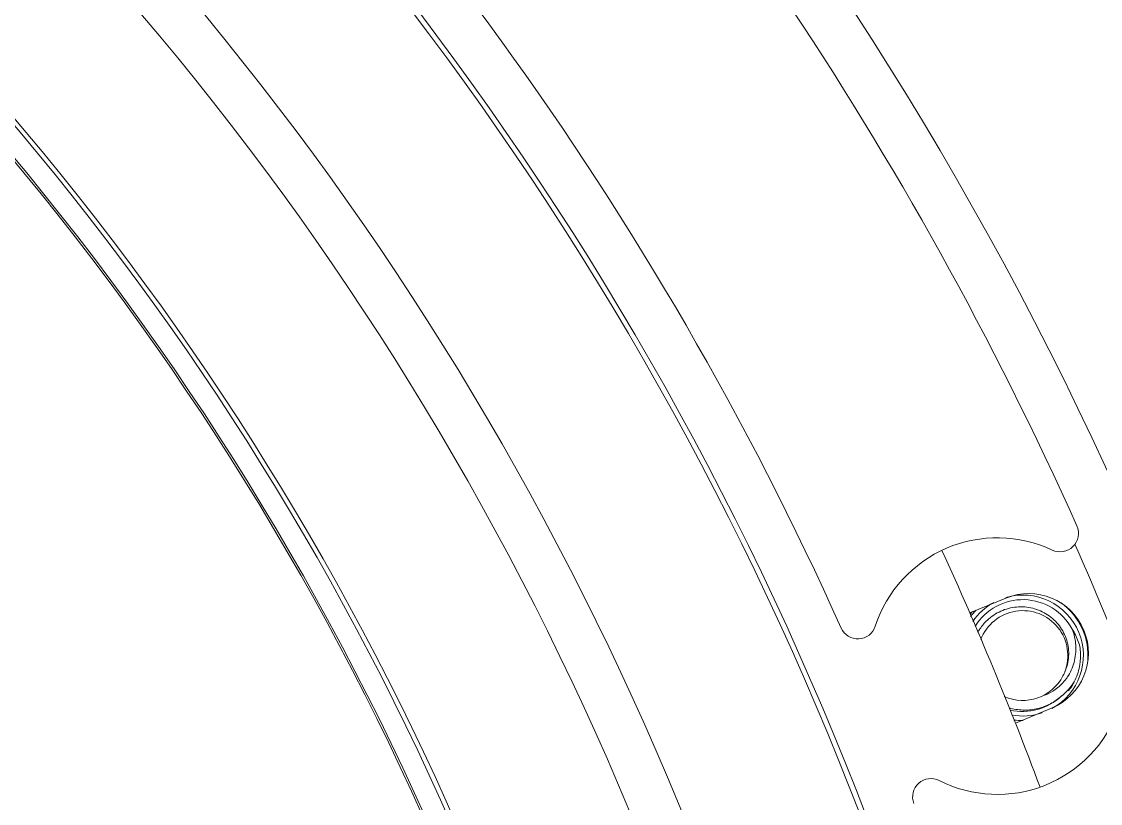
# Model space of a CAD drawing. Header units: millimetres. Extents: x 1177 to 4147, y 93 to 2194.
# Drawn here: x 1932.1 to 1990.9, y 1751 to 1793.6 of the extents above; entities that cross this region are included whole.
import ezdxf

# ---------------------------------------------------------------- set-up
doc = ezdxf.new("R2010")
doc.units = ezdxf.units.MM
doc.header["$LTSCALE"] = 0.1
doc.layers.get('0').update_dxf_attribs({"lineweight": 13})
doc.layers.add('标注', color=251, linetype='Continuous', lineweight=9)

msp = doc.modelspace()

# ---------------------------------------------------------------- linework, layer by layer
for p, q in [((1985.721, 1762.167), (1983.755, 1761.353)), ((1986.242, 1755.348), (1988.209, 1756.162))]:
    msp.add_line(p, q)
for centre, radius, start, end in [((1812.49, 1686.895), 196.75, 204.56225, 43.01001), ((1812.49, 1686.895), 194, 24.09594, 43.73922), ((1812.49, 1686.895), 177.334, 204.90538, 48.55999), ((1812.49, 1686.895), 177.047, 204.9052, 48.6494), ((1812.49, 1686.895), 180, 24.148, 47.74081), ((1812.49, 1686.895), 168.077, 204.78787, 51.55568), ((1812.49, 1686.895), 165.455, 204.70676, 52.44821), ((1812.49, 1686.895), 156.5, 204.24844, 55.64881), ((1812.49, 1686.895), 156.25, 204.23139, 55.74165), ((1812.49, 1686.895), 155.11, 204.1505, 56.16753), ((1812.49, 1686.895), 155, 204.14243, 56.20879), ((1988.673, 1765.69), 1, 244.71389, 24.09594), ((1985.256, 1758.457), 7, 64.71389, 161.90766), ((1812.49, 1686.895), 193.5, 21.16083, 23.83917), ((1812.49, 1686.895), 186.75, 20.35505, 24.64495), ((1986.642, 1759.031), 3.05, 28.29234, 148.53291), ((1986.642, 1759.031), 3.3, 298.6888, 106.34864), ((1986.965, 1759.165), 3.25, 292.5, 112.5), ((1986.642, 1759.031), 3.65, 138.69239, 141.25316), ((1986.642, 1759.031), 3.55, 135.93151, 143.2865), ((1986.642, 1759.031), 3.3, 118.78805, 145.5806), ((1986.642, 1759.031), 2.45, 338.57386, 159.20255), ((1986.642, 1759.031), 3.55, 354.98667, 54.08326), ((1977.651, 1760.941), 1, 204.148, 341.90766), ((1986.648, 1759.404), 2.882, 2.82039, 3.07782), ((1986.63, 1759.03), 3.155, 354.98608, 8.9733), ((1986.653, 1759.034), 3.131, 1.40135, 8.9767), ((1986.614, 1759.032), 3.17, 0.44142, 1.41621), ((1986.609, 1759.032), 3.175, 359.45178, 0.44145), ((1986.627, 1759.036), 3.158, 333.04006, 349.07893), ((1986.641, 1759.031), 3.143, 349.11815, 350.41066), ((1986.644, 1759.03), 3.14, 350.41065, 351.85419), ((1986.645, 1759.03), 3.14, 351.85435, 352.14044), ((1986.642, 1759.03), 3.142, 352.14056, 353.4485), ((1986.64, 1759.031), 3.145, 353.44851, 354.96033), ((1986.642, 1759.031), 2.45, 245.49474, 333), ((1986.73, 1759.096), 2.403, 330.64236, 331.78162), ((1986.697, 1759.114), 2.44, 331.78979, 336.21137), ((1986.866, 1759.329), 2.648, 323.62186, 326.08691), ((1986.627, 1759.043), 3.162, 322.33262, 329.89369), ((1986.815, 1759.243), 3.096, 319.64095, 322.40541), ((1986.803, 1759.253), 3.112, 322.40536, 324.33186), ((1986.796, 1759.258), 3.12, 324.33145, 325.57487), ((1986.667, 1759.018), 3.114, 329.90902, 330.91307), ((1986.793, 1759.26), 3.124, 325.57484, 326.97713), ((1986.681, 1759.011), 3.099, 330.91304, 331.92317), ((1986.793, 1759.26), 3.124, 326.97707, 327.46038), ((1986.696, 1759.003), 3.082, 331.92309, 332.99945), ((1986.793, 1759.26), 3.124, 327.46037, 327.98727), ((1986.642, 1759.031), 3.05, 256.7948, 313.70766), ((1986.952, 1759.24), 2.523, 305.85466, 307.22909), ((1986.748, 1759.063), 3.002, 310.1148, 311.81176), ((1986.856, 1759.202), 3.039, 308.54386, 310.10261), ((1986.836, 1759.224), 3.068, 310.11297, 317.82008), ((1986.823, 1759.237), 3.086, 317.81834, 319.64012), ((1985.256, 1758.457), 7, 243.09234, 340.28611), ((1986.642, 1759.031), 3.3, 259.60686, 288.74361), ((1986.642, 1759.031), 3.55, 261.91196, 270.27487), ((1981.635, 1751.323), 1, 63.09234, 200.852)]:
    msp.add_arc(centre, radius, start, end)
for points, knots in [([(1984.707, 1760.965), (1984.923, 1761.165), (1985.424, 1761.498), (1986.293, 1761.727), (1987.191, 1761.659), (1988.016, 1761.299), (1988.673, 1760.683), (1989.081, 1759.88), (1989.191, 1758.986), (1989.049, 1758.399), (1988.93, 1758.129)], [0, 0, 0, 0, 0.125034, 0.250093, 0.375084, 0.500078, 0.625053, 0.750023, 0.87493, 1, 1, 1, 1]), ([(1984.189, 1760.31), (1984.224, 1760.37), (1984.371, 1760.608), (1984.554, 1760.822), (1984.707, 1760.965)], [0, 0, 0, 0, 0.250867, 1, 1, 1, 1]), ([(1989.327, 1760.476), (1989.412, 1760.257), (1989.492, 1759.95), (1989.522, 1759.637), (1989.526, 1759.559)], [0, 0, 0, 0, 0.749356, 1, 1, 1, 1]), ([(1989.327, 1760.476), (1989.375, 1760.404), (1989.555, 1760.105), (1989.682, 1759.776), (1989.746, 1759.522)], [0, 0, 0, 0, 0.250346, 1, 1, 1, 1]), ([(1989.526, 1759.546), (1989.541, 1759.25), (1989.478, 1758.649), (1989.228, 1758.097), (1989.063, 1757.851)], [0, 0, 0, 0, 0.500246, 1, 1, 1, 1]), ([(1988.682, 1756.768), (1988.494, 1756.609), (1988.078, 1756.337), (1987.375, 1756.093), (1986.634, 1756.027), (1986.143, 1756.107), (1985.907, 1756.176)], [0, 0, 0, 0, 0.249982, 0.500118, 0.750018, 1, 1, 1, 1]), ([(1988.43, 1757.194), (1988.378, 1757.157), (1988.167, 1757.016), (1987.934, 1756.907), (1987.754, 1756.848)], [0, 0, 0, 0, 0.250895, 1, 1, 1, 1])]:
    msp.add_open_spline(points, degree=3, knots=knots)
msp.add_open_spline([(1988.997, 1757.758), (1988.851, 1757.56), (1988.675, 1757.38), (1988.479, 1757.231)], degree=3)
at = {"layer": '标注'}
msp.add_spline([(2027.49, 1819.182), (1864.296, 1806.369), (1766.772, 1737.15), (1658.757, 1615.796), (1597.49, 1595.163)], degree=3, dxfattribs=at)

doc.saveas('drawing.dxf')
